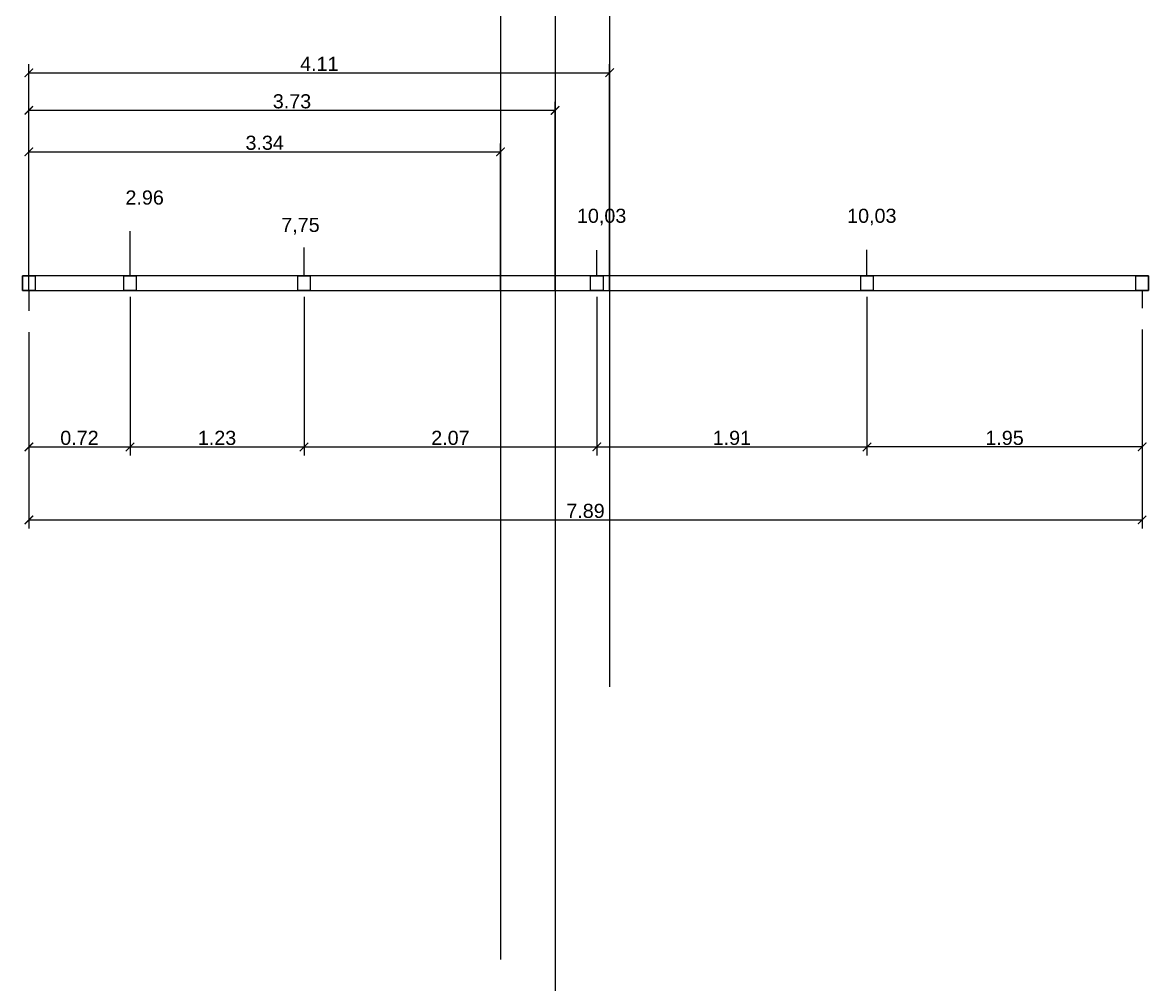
# Model space of a CAD drawing. Header units: millimetres. Extents: x 2924 to 6397, y 1567 to 1704.
# Drawn here: x 3191.87 to 3199.84, y 1577.19 to 1584 of the extents above; entities that cross this region are included whole.
import ezdxf

# ---------------------------------------------------------------- set-up
doc = ezdxf.new("R2010")
doc.units = ezdxf.units.MM
doc.header["$PDMODE"] = 35
doc.layers.get('Defpoints').update_dxf_attribs({"color": 230})
doc.layers.add('PT-MUROS', color=7, linetype='Continuous')
doc.layers.add('Viga', color=6, linetype='Continuous')
doc.styles.add('Arial10', font='arial.ttf', dxfattribs={"height": 0.1})
doc.styles.get("Standard").update_dxf_attribs({"font": 'arial.ttf'})
doc.dimstyles.new('COTA-1-50', dxfattribs={"dimtxt": 0.1, "dimasz": 0.06, "dimexe": 0.06, "dimexo": 0.15, "dimgap": 0.0125, "dimtad": 1, "dimzin": 0, "dimdsep": 46, "dimtxsty": 'Arial10', "dimblk1": 'ARCHTICK', "dimblk2": 'ARCHTICK', "dimsah": 1, "dimcen": 0.09, "dimclrd": 7, "dimclre": 7, "dimclrt": 7, "dimazin": 0, "dimtfac": 1, "dimtofl": 0, "dimtmove": 2, "dimatfit": 3, "dimldrblk": 'ARCHTICK', "dimfxl": 1, "dimtolj": 1, "dimtzin": 0, "dimarcsym": 0})

# ---------------------------------------------------------------- blocks, each defined once
blk = doc.blocks.new('_ARCHTICK')
at = {"color": 0, "linetype": 'ByBlock', "const_width": 0.15}
blk.add_lwpolyline([(-0.5, -0.5), (0.5, 0.5)], dxfattribs=at)
blk = doc.blocks.new('*D337')
at = {"layer": 'Defpoints', "color": 0, "transparency": 16777216}
for p in [(3192.6291, 1582.2058), (3191.9125, 1581.9572), (3192.6291, 1580.9938)]:
    blk.add_point(p, dxfattribs=at)
at = {"layer": 'Viga', "color": 7, "lineweight": -2, "transparency": 16777216}
for p, q in [((3192.6291, 1582.0558), (3192.6291, 1580.9338)), ((3191.9125, 1581.8072), (3191.9125, 1580.9338)), ((3191.9125, 1580.9938), (3192.6291, 1580.9938))]:
    blk.add_line(p, q, dxfattribs=at)
at = {"layer": 'Viga', "color": 7, "lineweight": -2, "transparency": 16777216, "xscale": 0.06, "yscale": 0.06, "zscale": 0.06, "rotation": 180}
blk.add_blockref('_ARCHTICK', (3191.9125, 1580.9938), dxfattribs=at)
at = {"layer": 'Viga', "color": 7, "lineweight": -2, "transparency": 16777216, "xscale": 0.06, "yscale": 0.06, "zscale": 0.06}
blk.add_blockref('_ARCHTICK', (3192.6291, 1580.9938), dxfattribs=at)
at = {"layer": 'Viga', "color": 7, "transparency": 16777216, "insert": (3192.2708, 1581.0574), "char_height": 0.1, "attachment_point": 5, "style": 'Arial10'}
blk.add_mtext('\\A1;0.72', dxfattribs=at)
blk = doc.blocks.new('*D338')
at = {"layer": 'Defpoints', "color": 0, "transparency": 16777216}
for p in [(3192.6291, 1582.2058), (3193.8613, 1582.2058), (3193.8613, 1580.9938)]:
    blk.add_point(p, dxfattribs=at)
at = {"layer": 'Viga', "color": 7, "lineweight": -2, "transparency": 16777216}
for p, q in [((3192.6291, 1582.0558), (3192.6291, 1580.9338)), ((3193.8613, 1582.0558), (3193.8613, 1580.9338)), ((3192.6291, 1580.9938), (3193.8613, 1580.9938))]:
    blk.add_line(p, q, dxfattribs=at)
at = {"layer": 'Viga', "color": 7, "lineweight": -2, "transparency": 16777216, "xscale": 0.06, "yscale": 0.06, "zscale": 0.06, "rotation": 180}
blk.add_blockref('_ARCHTICK', (3192.6291, 1580.9938), dxfattribs=at)
at = {"layer": 'Viga', "color": 7, "lineweight": -2, "transparency": 16777216, "xscale": 0.06, "yscale": 0.06, "zscale": 0.06}
blk.add_blockref('_ARCHTICK', (3193.8613, 1580.9938), dxfattribs=at)
at = {"layer": 'Viga', "color": 7, "transparency": 16777216, "insert": (3193.2452, 1581.0574), "char_height": 0.1, "attachment_point": 5, "style": 'Arial10'}
blk.add_mtext('\\A1;1.23', dxfattribs=at)
blk = doc.blocks.new('*D339')
at = {"layer": 'Defpoints', "color": 0, "transparency": 16777216}
for p in [(3193.8613, 1582.2058), (3195.9351, 1582.2058), (3195.9351, 1580.9938)]:
    blk.add_point(p, dxfattribs=at)
at = {"layer": 'Viga', "color": 7, "lineweight": -2, "transparency": 16777216}
for p, q in [((3193.8613, 1582.0558), (3193.8613, 1580.9338)), ((3195.9351, 1582.0558), (3195.9351, 1580.9338)), ((3193.8613, 1580.9938), (3195.9351, 1580.9938))]:
    blk.add_line(p, q, dxfattribs=at)
at = {"layer": 'Viga', "color": 7, "lineweight": -2, "transparency": 16777216, "xscale": 0.06, "yscale": 0.06, "zscale": 0.06, "rotation": 180}
blk.add_blockref('_ARCHTICK', (3193.8613, 1580.9938), dxfattribs=at)
at = {"layer": 'Viga', "color": 7, "lineweight": -2, "transparency": 16777216, "xscale": 0.06, "yscale": 0.06, "zscale": 0.06}
blk.add_blockref('_ARCHTICK', (3195.9351, 1580.9938), dxfattribs=at)
at = {"layer": 'Viga', "color": 7, "transparency": 16777216, "insert": (3194.8982, 1581.0574), "char_height": 0.1, "attachment_point": 5, "style": 'Arial10'}
blk.add_mtext('\\A1;2.07', dxfattribs=at)
blk = doc.blocks.new('*D340')
at = {"layer": 'Defpoints', "color": 0, "transparency": 16777216}
for p in [(3195.9351, 1582.2058), (3197.8488, 1582.2058), (3197.8488, 1580.9938)]:
    blk.add_point(p, dxfattribs=at)
at = {"layer": 'Viga', "color": 7, "lineweight": -2, "transparency": 16777216}
for p, q in [((3195.9351, 1582.0558), (3195.9351, 1580.9338)), ((3197.8488, 1582.0558), (3197.8488, 1580.9338)), ((3195.9351, 1580.9938), (3197.8488, 1580.9938))]:
    blk.add_line(p, q, dxfattribs=at)
at = {"layer": 'Viga', "color": 7, "lineweight": -2, "transparency": 16777216, "xscale": 0.06, "yscale": 0.06, "zscale": 0.06, "rotation": 180}
blk.add_blockref('_ARCHTICK', (3195.9351, 1580.9938), dxfattribs=at)
at = {"layer": 'Viga', "color": 7, "lineweight": -2, "transparency": 16777216, "xscale": 0.06, "yscale": 0.06, "zscale": 0.06}
blk.add_blockref('_ARCHTICK', (3197.8488, 1580.9938), dxfattribs=at)
at = {"layer": 'Viga', "color": 7, "transparency": 16777216, "insert": (3196.8919, 1581.0574), "char_height": 0.1, "attachment_point": 5, "style": 'Arial10'}
blk.add_mtext('\\A1;1.91', dxfattribs=at)
blk = doc.blocks.new('*D341')
at = {"layer": 'Defpoints', "color": 0, "transparency": 16777216}
for p in [(3197.8488, 1582.2058), (3199.7976, 1581.9758), (3197.8488, 1580.9938)]:
    blk.add_point(p, dxfattribs=at)
at = {"layer": 'Viga', "color": 7, "lineweight": -2, "transparency": 16777216}
for p, q in [((3197.8488, 1582.0558), (3197.8488, 1580.9338)), ((3199.7976, 1581.8258), (3199.7976, 1580.9338)), ((3199.7976, 1580.9938), (3197.8488, 1580.9938))]:
    blk.add_line(p, q, dxfattribs=at)
at = {"layer": 'Viga', "color": 7, "lineweight": -2, "transparency": 16777216, "xscale": 0.06, "yscale": 0.06, "zscale": 0.06, "rotation": 180}
blk.add_blockref('_ARCHTICK', (3197.8488, 1580.9938), dxfattribs=at)
at = {"layer": 'Viga', "color": 7, "lineweight": -2, "transparency": 16777216, "xscale": 0.06, "yscale": 0.06, "zscale": 0.06}
blk.add_blockref('_ARCHTICK', (3199.7976, 1580.9938), dxfattribs=at)
at = {"layer": 'Viga', "color": 7, "transparency": 16777216, "insert": (3198.8232, 1581.0574), "char_height": 0.1, "attachment_point": 5, "style": 'Arial10'}
blk.add_mtext('\\A1;1.95', dxfattribs=at)
blk = doc.blocks.new('*D342')
at = {"layer": 'Defpoints', "color": 0, "transparency": 16777216}
for p in [(3191.9125, 1581.9572), (3199.7976, 1581.9572), (3199.7976, 1580.4766)]:
    blk.add_point(p, dxfattribs=at)
at = {"layer": 'Viga', "color": 7, "lineweight": -2, "transparency": 16777216}
for p, q in [((3191.9125, 1581.8072), (3191.9125, 1580.4166)), ((3199.7976, 1581.8072), (3199.7976, 1580.4166)), ((3191.9125, 1580.4766), (3199.7976, 1580.4766))]:
    blk.add_line(p, q, dxfattribs=at)
at = {"layer": 'Viga', "color": 7, "lineweight": -2, "transparency": 16777216, "xscale": 0.06, "yscale": 0.06, "zscale": 0.06, "rotation": 180}
blk.add_blockref('_ARCHTICK', (3191.9125, 1580.4766), dxfattribs=at)
at = {"layer": 'Viga', "color": 7, "lineweight": -2, "transparency": 16777216, "xscale": 0.06, "yscale": 0.06, "zscale": 0.06}
blk.add_blockref('_ARCHTICK', (3199.7976, 1580.4766), dxfattribs=at)
at = {"layer": 'Viga', "color": 7, "transparency": 16777216, "insert": (3195.8551, 1580.5402), "char_height": 0.1, "attachment_point": 5, "style": 'Arial10'}
blk.add_mtext('\\A1;7.89', dxfattribs=at)
blk = doc.blocks.new('*D385')
at = {"layer": 'Defpoints', "color": 0, "transparency": 16777216}
for p in [(3195.253, 1583.0839), (3191.9125, 1581.9572), (3195.253, 1581.9572)]:
    blk.add_point(p, dxfattribs=at)
at = {"layer": 'Viga', "color": 7, "lineweight": -2, "transparency": 16777216}
for p, q in [((3191.9125, 1582.1072), (3191.9125, 1583.1439)), ((3195.253, 1582.1072), (3195.253, 1583.1439)), ((3191.9125, 1583.0839), (3195.253, 1583.0839))]:
    blk.add_line(p, q, dxfattribs=at)
at = {"layer": 'Viga', "color": 7, "lineweight": -2, "transparency": 16777216, "xscale": 0.06, "yscale": 0.06, "zscale": 0.06, "rotation": 180}
blk.add_blockref('_ARCHTICK', (3191.9125, 1583.0839), dxfattribs=at)
at = {"layer": 'Viga', "color": 7, "lineweight": -2, "transparency": 16777216, "xscale": 0.06, "yscale": 0.06, "zscale": 0.06}
blk.add_blockref('_ARCHTICK', (3195.253, 1583.0839), dxfattribs=at)
at = {"layer": 'Viga', "color": 7, "transparency": 16777216, "insert": (3193.5828, 1583.1474), "char_height": 0.1, "attachment_point": 5, "style": 'Arial10'}
blk.add_mtext('\\A1;3.34', dxfattribs=at)
blk = doc.blocks.new('*D386')
at = {"layer": 'Defpoints', "color": 0, "transparency": 16777216}
for p in [(3191.9125, 1583.3775), (3191.9125, 1581.9572), (3195.6396, 1581.9572)]:
    blk.add_point(p, dxfattribs=at)
at = {"layer": 'Viga', "color": 7, "lineweight": -2, "transparency": 16777216}
for p, q in [((3191.9125, 1582.1072), (3191.9125, 1583.4375)), ((3195.6396, 1583.3775), (3191.9125, 1583.3775)), ((3195.6396, 1582.1072), (3195.6396, 1583.4375))]:
    blk.add_line(p, q, dxfattribs=at)
at = {"layer": 'Viga', "color": 7, "lineweight": -2, "transparency": 16777216, "xscale": 0.06, "yscale": 0.06, "zscale": 0.06, "rotation": 180}
blk.add_blockref('_ARCHTICK', (3191.9125, 1583.3775), dxfattribs=at)
at = {"layer": 'Viga', "color": 7, "lineweight": -2, "transparency": 16777216, "xscale": 0.06, "yscale": 0.06, "zscale": 0.06}
blk.add_blockref('_ARCHTICK', (3195.6396, 1583.3775), dxfattribs=at)
at = {"layer": 'Viga', "color": 7, "transparency": 16777216, "insert": (3193.7761, 1583.4411), "char_height": 0.1, "attachment_point": 5, "style": 'Arial10'}
blk.add_mtext('\\A1;3.73', dxfattribs=at)
blk = doc.blocks.new('*D387')
at = {"layer": 'Defpoints', "color": 0, "transparency": 16777216}
for p in [(3196.0262, 1583.6439), (3191.9125, 1581.9572), (3196.0262, 1581.9572)]:
    blk.add_point(p, dxfattribs=at)
at = {"layer": 'Viga', "color": 7, "lineweight": -2, "transparency": 16777216}
for p, q in [((3191.9125, 1582.1072), (3191.9125, 1583.7039)), ((3196.0262, 1582.1072), (3196.0262, 1583.7039)), ((3191.9125, 1583.6439), (3196.0262, 1583.6439))]:
    blk.add_line(p, q, dxfattribs=at)
at = {"layer": 'Viga', "color": 7, "lineweight": -2, "transparency": 16777216, "xscale": 0.06, "yscale": 0.06, "zscale": 0.06, "rotation": 180}
blk.add_blockref('_ARCHTICK', (3191.9125, 1583.6439), dxfattribs=at)
at = {"layer": 'Viga', "color": 7, "lineweight": -2, "transparency": 16777216, "xscale": 0.06, "yscale": 0.06, "zscale": 0.06}
blk.add_blockref('_ARCHTICK', (3196.0262, 1583.6439), dxfattribs=at)
at = {"layer": 'Viga', "color": 7, "transparency": 16777216, "insert": (3193.9694, 1583.7066), "char_height": 0.1, "attachment_point": 5, "style": 'Arial10'}
blk.add_mtext('\\A1;4.11', dxfattribs=at)

msp = doc.modelspace()

# ---------------------------------------------------------------- linework, layer by layer
at = {"layer": 'Viga'}
for p, q in [((3195.253, 1590.5343), (3195.253, 1577.3647)), ((3195.6396, 1590.5343), (3195.6396, 1575.7962)), ((3196.0262, 1590.5343), (3196.0262, 1579.2947)), ((3192.6291, 1582.2058), (3192.6291, 1582.5215)), ((3193.8613, 1582.2058), (3193.8613, 1582.4063)), ((3195.9351, 1582.2058), (3195.9351, 1582.3865)), ((3197.8488, 1582.2058), (3197.8488, 1582.3888)), ((3191.9125, 1582.1018), (3191.9125, 1581.9572)), ((3199.7976, 1582.1018), (3199.7976, 1581.9758))]:
    msp.add_line(p, q, dxfattribs=at)
for points in [[(3191.8675, 1582.1018), (3199.8426, 1582.1018), (3199.8426, 1582.2058), (3191.8675, 1582.2058)], [(3191.8675, 1582.2058), (3191.9575, 1582.2058), (3191.9575, 1582.1018), (3191.8675, 1582.1018)], [(3192.5851, 1582.2058), (3192.6731, 1582.2058), (3192.6731, 1582.1018), (3192.5851, 1582.1018)], [(3193.8173, 1582.2058), (3193.9053, 1582.2058), (3193.9053, 1582.1018), (3193.8173, 1582.1018)], [(3195.8911, 1582.2058), (3195.9791, 1582.2058), (3195.9791, 1582.1018), (3195.8911, 1582.1018)], [(3197.8048, 1582.2058), (3197.8928, 1582.2058), (3197.8928, 1582.1018), (3197.8048, 1582.1018)], [(3199.7525, 1582.2058), (3199.8426, 1582.2058), (3199.8426, 1582.1018), (3199.7525, 1582.1018)]]:
    msp.add_lwpolyline(points, close=True, dxfattribs=at)

# ---------------------------------------------------------------- texts
at = {"layer": 'PT-MUROS', "color": 4, "char_height": 0.1, "attachment_point": 1}
for s, insert in [('2.96', (3192.5966, 1582.8103)), ('10,03', (3195.7944, 1582.6809)), ('10,03', (3197.7081, 1582.6809)), ('7,75', (3193.7004, 1582.6163))]:
    msp.add_mtext_dynamic_manual_height_columns(s, width=0.308735, gutter_width=12.5, heights=[0], dxfattribs=dict(at, insert=insert))

# ---------------------------------------------------------------- dimensions: what is measured, and where the dimension line sits
at = {"layer": 'Viga'}
for base, p1, p2, picture, middle in [((3196.0262, 1583.6439), (3191.9125, 1581.9572), (3196.0262, 1581.9572), '*D387', (3193.9694, 1583.7066)), ((3191.9125, 1583.3775), (3195.6396, 1581.9572), (3191.9125, 1581.9572), '*D386', (3193.7761, 1583.4411)), ((3195.253, 1583.0839), (3191.9125, 1581.9572), (3195.253, 1581.9572), '*D385', (3193.5828, 1583.1474)), ((3192.6291, 1580.9938), (3191.9125, 1581.9572), (3192.6291, 1582.2058), '*D337', (3192.2708, 1581.0574)), ((3193.8613, 1580.9938), (3192.6291, 1582.2058), (3193.8613, 1582.2058), '*D338', (3193.2452, 1581.0574)), ((3195.9351, 1580.9938), (3193.8613, 1582.2058), (3195.9351, 1582.2058), '*D339', (3194.8982, 1581.0574)), ((3197.8488, 1580.9938), (3195.9351, 1582.2058), (3197.8488, 1582.2058), '*D340', (3196.8919, 1581.0574)), ((3197.8488, 1580.9938), (3199.7976, 1581.9758), (3197.8488, 1582.2058), '*D341', (3198.8232, 1581.0574)), ((3199.7976, 1580.4766), (3191.9125, 1581.9572), (3199.7976, 1581.9572), '*D342', (3195.8551, 1580.5402))]:
    dim = msp.add_linear_dim(base=base, p1=p1, p2=p2, dimstyle='COTA-1-50', override={"dimfxl": 0.5, "dimarcsym": 1}, dxfattribs=at)
    dim.commit()
    dim.dimension.update_dxf_attribs({"geometry": picture, "text_midpoint": middle})

doc.saveas('drawing.dxf')
